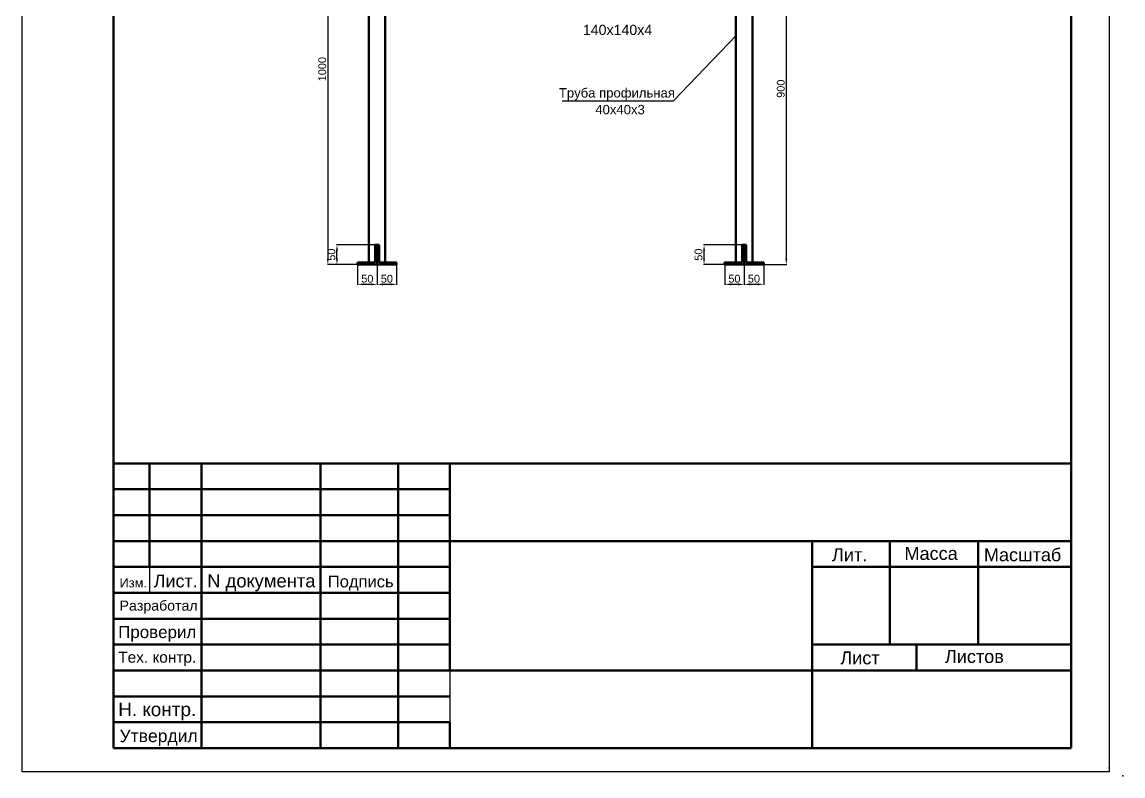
# Model space of a CAD drawing. Header units: millimetres. Extents: x -4619 to 2878, y -9624 to -3112.
# Drawn here: x -4619 to -1800, y -9624 to -7693 of the extents above; entities that cross this region are included whole.
import ezdxf
from ezdxf.enums import TextEntityAlignment as Align

# ---------------------------------------------------------------- set-up
doc = ezdxf.new("R2010")
doc.units = ezdxf.units.MM
doc.header["$LTSCALE"] = 99.9
doc.layers.add('основной', color=7, linetype='Continuous', lineweight=50)
doc.layers.add('размерный', color=160, linetype='Continuous', lineweight=25)
doc.styles.get("Standard").update_dxf_attribs({"font": 'arial.ttf', "height": 20})
doc.dimstyles.new('Копия ISO-25', dxfattribs={"dimtxt": 20, "dimasz": 15, "dimexe": 1.249, "dimexo": 0, "dimgap": 4, "dimtad": 1, "dimdec": 0, "dimtxsty": 'Standard', "dimcen": 0, "dimclrd": 256, "dimclre": 256, "dimclrt": 256, "dimadec": 0, "dimazin": 0, "dimtfac": 1, "dimtdec": 0, "dimtmove": 0, "dimatfit": 3, "dimfxl": 1, "dimlwd": -1, "dimlwe": -1, "dimarcsym": 0})

# ---------------------------------------------------------------- blocks, each defined once
blk = doc.blocks.new('Рамка')
for p, q in [((-172.64, 130.44), (-172.64, 427.44)), ((37.36, 427.44), (37.36, 130.44)), ((-20, 190), (-5, 190)), ((-5, 190), (12, 190)), ((30, 135), (30, 190)), ((-90, 175), (-20, 175)), ((-20, 175), (-5, 175)), ((-5, 160), (-5, 175)), ((-148.04, 169.83), (-148.04, 164.96)), ((-20, 155), (-19.89, 155)), ((-19.89, 155), (0.11, 155)), ((-5, 155), (0, 155)), ((-5, 155), (0, 155)), ((-90, 150), (-90, 145)), ((-90, 145), (-90, 145)), ((-90, 145), (-90, 140)), ((-90, 140), (-155, 140)), ((-90, 140), (-155, 140)), ((-90, 140), (-155, 140)), ((30, 135), (30, 140)), ((-155, 135), (-95, 135)), ((30, 135), (30, 135)), ((30, 135), (30, 135)), ((37.36, 130.44), (-172.64, 130.44))]:
    blk.add_line(p, q)
at = {"lineweight": 50}
for p, q in [((-155, 135), (-155, 422)), ((30, 422), (30, 135)), ((30, 190), (-155, 190)), ((-155, 190), (-148, 190)), ((-148, 190), (-148, 170)), ((-148, 190), (-138, 190)), ((-138, 190), (-138, 135)), ((-138, 190), (-115, 190)), ((-115, 190), (-115, 135)), ((-115, 190), (-100, 190)), ((-100, 190), (-100, 135)), ((-100, 190), (-90, 190)), ((-90, 190), (-90, 150)), ((-90, 190), (-20, 190)), ((-90, 185), (-155, 185)), ((-90, 180), (-155, 180)), ((-148, 170), (-148, 180)), ((30, 175), (-155, 175)), ((-5, 175), (-155, 175)), ((-20, 160), (-20, 175)), ((-5, 175), (-5, 155)), ((12, 175), (12, 155)), ((-90, 170), (-155, 170)), ((30, 170), (-20, 170)), ((-90, 165), (-155, 165)), ((-90, 160), (-155, 160)), ((-20, 160), (-20, 135)), ((-90, 155), (-155, 155)), ((30, 155), (-20, 155)), ((0.11, 155), (0.11, 150)), ((-20, 150), (-155, 150)), ((-20, 150), (30, 150)), ((-90, 145), (-155, 145)), ((-155, 140), (-90, 140)), ((-90, 140), (-90, 135)), ((30, 135), (-155, 135))]:
    blk.add_line(p, q, dxfattribs=at)
for p in [(37.32, 131.23), (40, 129.63)]:
    blk.add_point(p)
blk.add_text('Лист.', height=2.474, dxfattribs=at).set_placement((-147.19, 166.06), (-138.72, 166.06), align=Align.ALIGNED)
for s, height, p, p2 in [('N документа', 2.5421, (-136.87, 166.06), (-115.96, 166.06)), ('Подпись', 2.285, (-113.58, 166.06), (-100.87, 166.06)), ('Изм.', 1.768, (-153.8, 166.06), (-148.51, 166.06)), ('Разработал', 1.956, (-153.8, 161.56), (-138.72, 161.56)), ('Проверил', 2.339, (-154.07, 156.27), (-138.98, 156.27)), ('Тех. контр.', 2.1338, (-154.07, 151.51), (-138.98, 151.51)), ('Н. контр.', 2.624, (-154.07, 141.19), (-138.98, 141.19)), ('Утвердил', 2.42, (-153.8, 136.17), (-138.72, 136.17))]:
    blk.add_text(s, height=height).set_placement(p, p2, align=Align.ALIGNED)
at = {"char_height": 2.5, "attachment_point": 1}
for s, insert, width in [('Лит.', (-16.2, 173.61), 15.0765), ('Масса', (-2.2, 173.87), 16.6918), ('Масштаб', (13.14, 173.61), 18.038), ('Лист', (-14.59, 153.69), 18.8456), ('Листов', (5.61, 153.96), 29.3453)]:
    blk.add_mtext(s, dxfattribs=dict(at, insert=insert, width=width))
blk = doc.blocks.new('*D32')
at = {"layer": 'Defpoints', "color": 0, "transparency": 16777216}
for p in [(-2769.8, -8313.9), (-2719.8, -8313.9), (-2769.8, -8365)]:
    blk.add_point(p, dxfattribs=at)
at = {"layer": 'размерный', "transparency": 16777216}
for p, q in [((-2769.8, -8313.9), (-2769.8, -8366.2)), ((-2719.8, -8313.9), (-2719.8, -8366.2)), ((-2734.8, -8365), (-2754.8, -8365))]:
    blk.add_line(p, q, dxfattribs=at)
for points in [[(-2754.8, -8362.5), (-2754.8, -8367.5), (-2769.8, -8365)], [(-2734.8, -8362.5), (-2734.8, -8367.5), (-2719.8, -8365)]]:
    blk.add_solid(points, dxfattribs=at)
at = {"layer": 'размерный', "transparency": 16777216, "insert": (-2744.8, -8350.7), "char_height": 20, "attachment_point": 5}
blk.add_mtext('50', dxfattribs=at)
blk = doc.blocks.new('*D33')
at = {"layer": 'Defpoints', "color": 0, "transparency": 16777216}
for p in [(-2819.8, -8313.9), (-2769.8, -8313.9), (-2819.8, -8365)]:
    blk.add_point(p, dxfattribs=at)
at = {"layer": 'размерный', "transparency": 16777216}
for p, q in [((-2819.8, -8313.9), (-2819.8, -8366.2)), ((-2769.8, -8313.9), (-2769.8, -8366.2)), ((-2784.8, -8365), (-2804.8, -8365))]:
    blk.add_line(p, q, dxfattribs=at)
for points in [[(-2804.8, -8362.5), (-2804.8, -8367.5), (-2819.8, -8365)], [(-2784.8, -8362.5), (-2784.8, -8367.5), (-2769.8, -8365)]]:
    blk.add_solid(points, dxfattribs=at)
at = {"layer": 'размерный', "transparency": 16777216, "insert": (-2794.8, -8350.7), "char_height": 20, "attachment_point": 5}
blk.add_mtext('50', dxfattribs=at)
blk = doc.blocks.new('*D34')
at = {"layer": 'Defpoints', "color": 0, "transparency": 16777216}
for p in [(-2872.6, -8263.9), (-2774.8, -8263.9), (-2819.8, -8313.9)]:
    blk.add_point(p, dxfattribs=at)
at = {"layer": 'размерный', "transparency": 16777216}
for p, q in [((-2774.8, -8263.9), (-2873.8, -8263.9)), ((-2872.6, -8298.9), (-2872.6, -8278.9)), ((-2819.8, -8313.9), (-2873.8, -8313.9))]:
    blk.add_line(p, q, dxfattribs=at)
for points in [[(-2875.1, -8278.9), (-2870.1, -8278.9), (-2872.6, -8263.9)], [(-2875.1, -8298.9), (-2870.1, -8298.9), (-2872.6, -8313.9)]]:
    blk.add_solid(points, dxfattribs=at)
at = {"layer": 'размерный', "transparency": 16777216, "insert": (-2886.8, -8288.9), "char_height": 20, "attachment_point": 5, "rotation": 90}
blk.add_mtext('50', dxfattribs=at)
blk = doc.blocks.new('*D35')
at = {"layer": 'Defpoints', "color": 0, "transparency": 16777216}
for p in [(-3709.8, -8313.9), (-3659.8, -8313.9), (-3709.8, -8365)]:
    blk.add_point(p, dxfattribs=at)
at = {"layer": 'размерный', "transparency": 16777216}
for p, q in [((-3709.8, -8313.9), (-3709.8, -8366.2)), ((-3659.8, -8313.9), (-3659.8, -8366.2)), ((-3674.8, -8365), (-3694.8, -8365))]:
    blk.add_line(p, q, dxfattribs=at)
for points in [[(-3694.8, -8362.5), (-3694.8, -8367.5), (-3709.8, -8365)], [(-3674.8, -8362.5), (-3674.8, -8367.5), (-3659.8, -8365)]]:
    blk.add_solid(points, dxfattribs=at)
at = {"layer": 'размерный', "transparency": 16777216, "insert": (-3684.8, -8350.7), "char_height": 20, "attachment_point": 5}
blk.add_mtext('50', dxfattribs=at)
blk = doc.blocks.new('*D36')
at = {"layer": 'Defpoints', "color": 0, "transparency": 16777216}
for p in [(-3759.8, -8313.9), (-3709.8, -8313.9), (-3759.8, -8365)]:
    blk.add_point(p, dxfattribs=at)
at = {"layer": 'размерный', "transparency": 16777216}
for p, q in [((-3759.8, -8313.9), (-3759.8, -8366.2)), ((-3709.8, -8313.9), (-3709.8, -8366.2)), ((-3724.8, -8365), (-3744.8, -8365))]:
    blk.add_line(p, q, dxfattribs=at)
for points in [[(-3744.8, -8362.5), (-3744.8, -8367.5), (-3759.8, -8365)], [(-3724.8, -8362.5), (-3724.8, -8367.5), (-3709.8, -8365)]]:
    blk.add_solid(points, dxfattribs=at)
at = {"layer": 'размерный', "transparency": 16777216, "insert": (-3734.8, -8350.7), "char_height": 20, "attachment_point": 5}
blk.add_mtext('50', dxfattribs=at)
blk = doc.blocks.new('*D37')
at = {"layer": 'Defpoints', "color": 0, "transparency": 16777216}
for p in [(-3812.6, -8263.9), (-3714.8, -8263.9), (-3759.8, -8313.9)]:
    blk.add_point(p, dxfattribs=at)
at = {"layer": 'размерный', "transparency": 16777216}
for p, q in [((-3714.8, -8263.9), (-3813.8, -8263.9)), ((-3812.6, -8298.9), (-3812.6, -8278.9)), ((-3759.8, -8313.9), (-3813.8, -8313.9))]:
    blk.add_line(p, q, dxfattribs=at)
for points in [[(-3815.1, -8278.9), (-3810.1, -8278.9), (-3812.6, -8263.9)], [(-3815.1, -8298.9), (-3810.1, -8298.9), (-3812.6, -8313.9)]]:
    blk.add_solid(points, dxfattribs=at)
at = {"layer": 'размерный', "transparency": 16777216, "insert": (-3826.8, -8288.9), "char_height": 20, "attachment_point": 5, "rotation": 90}
blk.add_mtext('50', dxfattribs=at)
blk = doc.blocks.new('*D28')
at = {"layer": 'Defpoints', "color": 0, "transparency": 16777216}
for p in [(-2699.8, -7413.9), (-2719.8, -8313.9), (-2662, -8313.9)]:
    blk.add_point(p, dxfattribs=at)
at = {"layer": 'размерный', "transparency": 16777216}
for p, q in [((-2699.8, -7413.9), (-2660.8, -7413.9)), ((-2662, -7428.9), (-2662, -8298.9)), ((-2719.8, -8313.9), (-2660.8, -8313.9))]:
    blk.add_line(p, q, dxfattribs=at)
for points in [[(-2664.5, -7428.9), (-2659.5, -7428.9), (-2662, -7413.9)], [(-2664.5, -8298.9), (-2659.5, -8298.9), (-2662, -8313.9)]]:
    blk.add_solid(points, dxfattribs=at)
at = {"layer": 'размерный', "transparency": 16777216, "insert": (-2676.2, -7863.9), "char_height": 20, "attachment_point": 5, "rotation": 90}
blk.add_mtext('900', dxfattribs=at)
blk = doc.blocks.new('*D47')
at = {"layer": 'Defpoints', "color": 0, "transparency": 16777216}
for p in [(-3733.8, -7313.9), (-3836, -8313.9), (-3759.8, -8313.9)]:
    blk.add_point(p, dxfattribs=at)
at = {"layer": 'размерный', "transparency": 16777216}
for p, q in [((-3733.8, -7313.9), (-3837.2, -7313.9)), ((-3836, -7328.9), (-3836, -8298.9)), ((-3759.8, -8313.9), (-3837.2, -8313.9))]:
    blk.add_line(p, q, dxfattribs=at)
for points in [[(-3838.5, -7328.9), (-3833.5, -7328.9), (-3836, -7313.9)], [(-3838.5, -8298.9), (-3833.5, -8298.9), (-3836, -8313.9)]]:
    blk.add_solid(points, dxfattribs=at)
at = {"layer": 'размерный', "transparency": 16777216, "insert": (-3850.2, -7813.9), "char_height": 20, "attachment_point": 5, "rotation": 90}
blk.add_mtext('1000', dxfattribs=at)

msp = doc.modelspace()

# ---------------------------------------------------------------- linework, layer by layer
at = {"layer": 'основной'}
for p, q in [((-3730.847, -8008.887), (-3730.847, -7413.887)), ((-3688.847, -7413.887), (-3688.847, -8008.887)), ((-2790.847, -8008.887), (-2790.847, -7513.887)), ((-2748.847, -7513.887), (-2748.847, -8008.887)), ((-3730.847, -8008.887), (-3730.847, -8308.887)), ((-3688.847, -8008.887), (-3688.847, -8308.887)), ((-2790.847, -8008.887), (-2790.847, -8308.887)), ((-2748.847, -8008.887), (-2748.847, -8308.887)), ((-3714.847, -8308.887), (-3714.847, -8263.887)), ((-3714.847, -8263.887), (-3709.847, -8263.887)), ((-3709.847, -8263.887), (-3709.847, -8313.887)), ((-3704.847, -8263.887), (-3709.847, -8263.887)), ((-3709.847, -8263.887), (-3709.847, -8313.887)), ((-3704.847, -8308.887), (-3704.847, -8263.887)), ((-2774.847, -8308.887), (-2774.847, -8263.887)), ((-2774.847, -8263.887), (-2769.847, -8263.887)), ((-2769.847, -8263.887), (-2769.847, -8313.887)), ((-2764.847, -8263.887), (-2769.847, -8263.887)), ((-2769.847, -8263.887), (-2769.847, -8313.887)), ((-2764.847, -8308.887), (-2764.847, -8263.887)), ((-3759.847, -8313.887), (-3759.847, -8308.887)), ((-3759.847, -8308.887), (-3714.847, -8308.887)), ((-3709.847, -8313.887), (-3759.847, -8313.887)), ((-3688.847, -8313.887), (-3730.847, -8313.887)), ((-3709.847, -8313.887), (-3659.847, -8313.887)), ((-3659.847, -8308.887), (-3704.847, -8308.887)), ((-3659.847, -8313.887), (-3659.847, -8308.887)), ((-2819.847, -8313.887), (-2819.847, -8308.887)), ((-2819.847, -8308.887), (-2774.847, -8308.887)), ((-2769.847, -8313.887), (-2819.847, -8313.887)), ((-2748.847, -8313.887), (-2790.847, -8313.887)), ((-2769.847, -8313.887), (-2719.847, -8313.887)), ((-2719.847, -8308.887), (-2764.847, -8308.887)), ((-2719.847, -8313.887), (-2719.847, -8308.887))]:
    msp.add_line(p, q, dxfattribs=at)
at = {"layer": 'размерный'}
for q in [(-2790.373, -7727.313), (-3235.542, -7895.655)]:
    msp.add_line((-2951.355, -7895.655), q, dxfattribs=at)

# ---------------------------------------------------------------- block references
at = {"lineweight": 50, "xscale": 13.25803239545189, "yscale": 13.25803239545189, "zscale": 13.25803239545189}
msp.add_blockref('Рамка', (-2330.174, -11342.69), dxfattribs=at)

# ---------------------------------------------------------------- texts
at = {"layer": 'размерный', "attachment_point": 3}
for s, insert, char_height, width in [('140х140х4', (-3005.37, -7700.326), 26, 342.00142), ('Труба профильная', (-2947.204, -7862.57), 24, 571.00455), ('40х40х3', (-3024.337, -7905.44), 24, 249.97898)]:
    msp.add_mtext(s, dxfattribs=dict(at, insert=insert, char_height=char_height, width=width))

# ---------------------------------------------------------------- dimensions: what is measured, and where the dimension line sits
at = {"layer": 'размерный'}
for base, p1, p2, angle, picture, middle in [((-3835.95, -8313.887), (-3733.847, -7313.887), (-3759.847, -8313.887), 90, '*D47', (-3850.162, -7813.887)), ((-2662.017, -8313.887), (-2699.847, -7413.887), (-2719.847, -8313.887), 90, '*D28', (-2676.228, -7863.887)), ((-3812.568, -8263.887), (-3759.847, -8313.887), (-3714.847, -8263.887), 90, '*D37', (-3826.78, -8288.887)), ((-2872.568, -8263.887), (-2819.847, -8313.887), (-2774.847, -8263.887), 90, '*D34', (-2886.78, -8288.887)), ((-3709.847, -8364.959), (-3659.847, -8313.887), (-3709.847, -8313.887), 180, '*D35', (-3684.847, -8350.747)), ((-2769.847, -8364.959), (-2719.847, -8313.887), (-2769.847, -8313.887), 180, '*D32', (-2744.847, -8350.747))]:
    dim = msp.add_linear_dim(base=base, p1=p1, p2=p2, angle=angle, dimstyle='Копия ISO-25', dxfattribs=at)
    dim.commit()
    dim.dimension.update_dxf_attribs({"geometry": picture, "text_midpoint": middle})
for base, p1, p2, picture, middle in [((-3759.847, -8364.959), (-3709.847, -8313.887), (-3759.847, -8313.887), '*D36', (-3734.847, -8350.747)), ((-2819.847, -8364.959), (-2769.847, -8313.887), (-2819.847, -8313.887), '*D33', (-2794.847, -8350.747))]:
    dim = msp.add_linear_dim(base=base, p1=p1, p2=p2, angle=180, dimstyle='Копия ISO-25', override={"dimtmove": 1}, dxfattribs=at)
    dim.commit()
    dim.dimension.update_dxf_attribs({"geometry": picture, "text_midpoint": middle})

doc.saveas('drawing.dxf')
